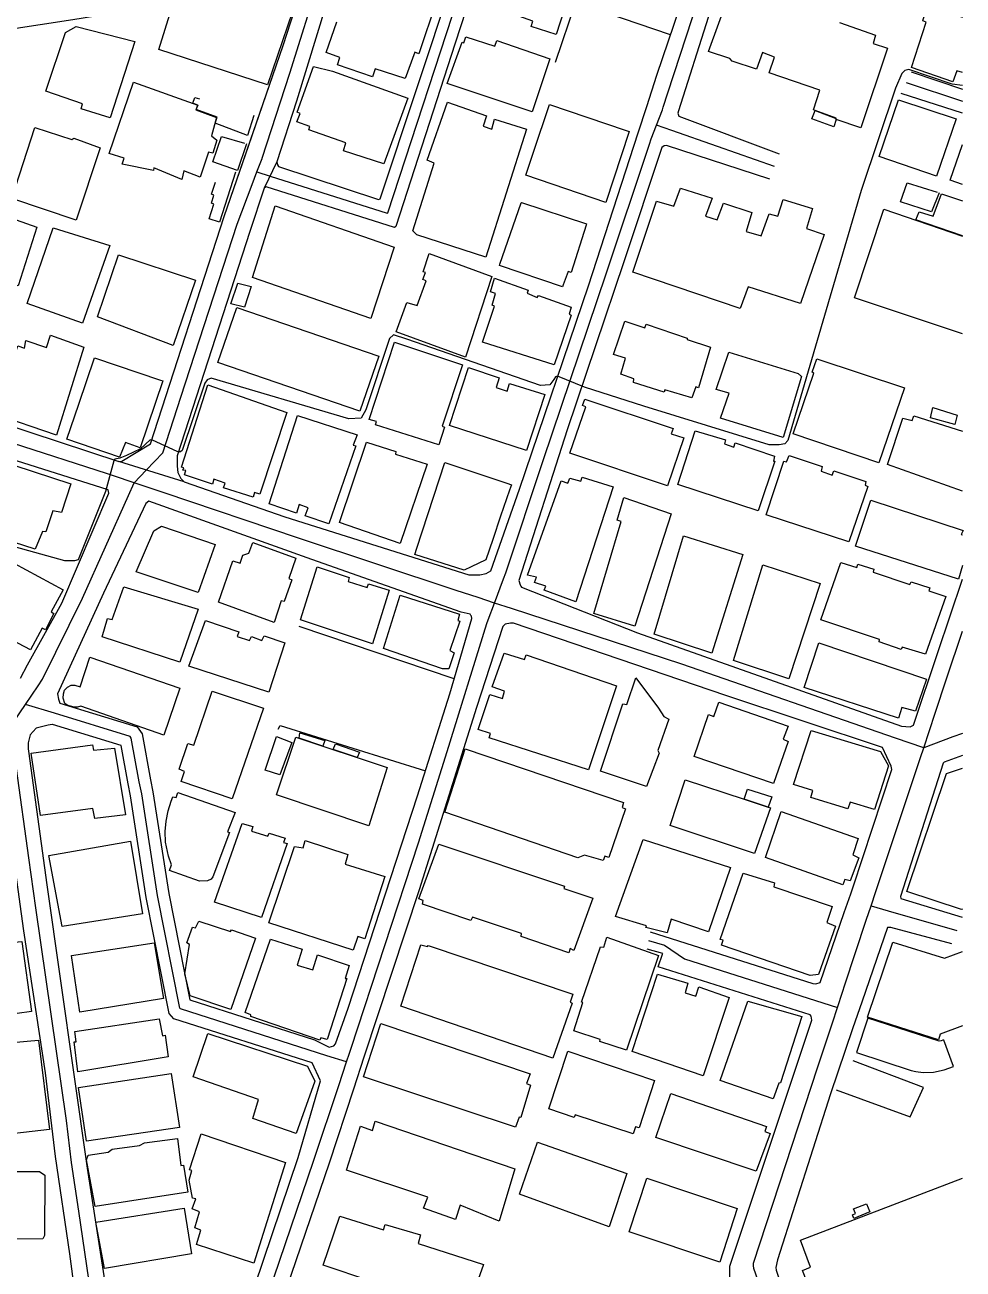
# Model space of a CAD drawing. Header units: millimetres. Extents: x 198785 to 203305, y 542885 to 545889.
# Drawn here: x 203131 to 203295.5, y 543993.4 to 544211.6 of the extents above; entities that cross this region are included whole.
import ezdxf

# ---------------------------------------------------------------- set-up
doc = ezdxf.new("R2010")
doc.units = ezdxf.units.MM
doc.linetypes.add('FENCE_25K', pattern=[54.3, 28.7, -9.2, -16.4])
doc.linetypes.add('HIDDEN_BULD_25K', pattern=[28.8, 18.4, -10.4])
for name, color, linetype in [('A0013117', 253, 'Continuous'), ('A0023217', 253, 'Continuous'), ('A0053326', 253, 'Continuous'), ('B0014111', 253, 'Continuous'), ('B0014112', 253, 'Continuous'), ('B0014113', 253, 'Continuous'), ('B0014115', 253, 'Continuous'), ('B0014116', 253, 'Continuous'), ('B0024120', 253, 'Continuous'), ('C0076117', 253, 'Continuous'), ('F0017111', 253, 'Continuous')]:
    doc.layers.add(name, color=color, linetype=linetype)

msp = doc.modelspace()

# ---------------------------------------------------------------- linework, layer by layer
at = {"layer": 'A0013117'}
for points in [[(203295.37, 544239.07), (203282.46, 544237.28), (203257.91, 544233.5), (203257.32, 544232.9), (203256.94, 544231.77), (203255.96, 544229.35), (203245.61, 544196.56), (203245.49, 544196.15), (203245.67, 544195.62), (203263.23, 544188.98)], [(203212.01, 544225.64), (203206.41, 544208.39), (203196.02, 544176.24), (203195.8, 544176.08), (203173.27, 544183.19), (203172.96, 544182.97), (203170.44, 544175.35), (203157.7, 544136.02), (203157.67, 544134.23), (203157.79, 544133.1), (203158.33, 544132.06), (203158.93, 544131.43), (203176.58, 544125.33), (203208.83, 544115.16), (203210.78, 544115.16), (203211.88, 544115.35), (203212.28, 544115.59), (203212.67, 544115.82), (203217.7, 544130.17), (203229.78, 544165.85), (203238.5, 544192.66), (203240.01, 544197.31), (203241.8, 544202.82), (203249.86, 544226.58)], [(203205.21, 544224.09), (203186.9, 544221.89), (203186.05, 544221.64), (203185.85, 544221.41), (203185.64, 544221.17), (203178.59, 544198.23), (203175.16, 544187.59), (203175.29, 544187.09), (203175.45, 544186.78), (203193, 544180.99), (203193.25, 544181.08), (203206.09, 544219.72), (203206.22, 544220.51), (203206.22, 544221.07), (203205.56, 544223.59), (203205.21, 544224.09)], [(203173.09, 544217.99), (203149.93, 544214.22), (203145.51, 544213.51), (203139.42, 544212.51), (203116.42, 544208.99), (203115.91, 544208.83), (203108.39, 544186.3), (203097.7, 544153.93), (203097.79, 544153.14), (203097.9, 544152.9), (203098.07, 544152.54), (203099.24, 544151.22), (203110.69, 544147.1), (203147.47, 544135.05), (203147.98, 544135.11), (203153.01, 544138.1), (203165.91, 544178), (203168.13, 544184.41), (203169.65, 544188.81), (203176.29, 544208.01), (203178.28, 544214.15), (203175.85, 544217.42), (203174.85, 544217.99), (203173.09, 544217.99)], [(203286.36, 544203.36), (203295.37, 544200.37)], [(203295.37, 544196.13), (203284.63, 544199.61)], [(203261.6, 544184.54), (203243.47, 544190.43), (203243.09, 544190.39), (203242.69, 544190.11), (203235.98, 544170.07), (203226.07, 544140.59), (203217.61, 544114.16), (203217.8, 544113.37), (203217.93, 544113.15), (203218.05, 544112.96), (203238.41, 544104.94), (203284.69, 544088.58), (203286.23, 544088.48), (203286.8, 544088.76), (203291.08, 544101.51), (203295.37, 544114.41)], [(203130.21, 544097.03), (203131.47, 544099.37), (203137.45, 544110.16), (203145.69, 544129.45), (203145.57, 544130.05), (203113.54, 544140.18)], [(203152.71, 544128.07), (203152.17, 544127.66), (203144.75, 544111.92), (203136.73, 544094.27), (203136.88, 544093.33), (203137.14, 544092.65), (203150.69, 544088.49), (203151.53, 544087.26), (203153.01, 544079.21), (203153.44, 544077.05), (203156.22, 544059.25), (203159.9, 544040.58), (203181.76, 544033.59), (203184.33, 544032.26), (203185.15, 544032.51), (203185.46, 544032.85), (203187.64, 544039.15), (203199.84, 544076.37), (203205.48, 544094.24), (203209.35, 544107.49), (203209.28, 544107.9), (203209.19, 544108.02), (203209.03, 544108.24), (203207.49, 544108.62), (203181.31, 544117.81), (203152.71, 544128.07)], [(203240.59, 544052.52), (203269.13, 544043.43), (203269.66, 544043.39), (203270.42, 544043.62), (203274.64, 544055.88), (203275.77, 544059.16), (203276.19, 544060.44), (203282.97, 544081), (203282.88, 544081.56), (203281.37, 544084.83), (203253.9, 544093.99), (203216.68, 544106.64), (203216.11, 544106.64), (203215.17, 544106.51), (203214.79, 544106.07), (203210.16, 544091.88), (203200.13, 544059.88), (203190.44, 544030.51), (203188.6, 544024.92), (203184.33, 544011.96), (203167.66, 543963.13), (203167.53, 543961.49), (203167.62, 543960.67), (203173.19, 543942.24)], [(203135.83, 544088.86), (203135.75, 544088.86), (203135.06, 544088.8), (203132.95, 544088.23), (203131.91, 544087.07), (203131.57, 544085.68), (203131.57, 544084.61), (203131.62, 544084.2), (203134.84, 544060.76), (203141.89, 544011.05), (203146.33, 543982.33)], [(203168.25, 543981.41), (203178.92, 544012.94), (203182.82, 544026.4), (203181.33, 544029.53), (203157.1, 544037.27), (203156.29, 544038.21), (203152.28, 544058.56), (203149.5, 544076.35), (203149.08, 544078.46), (203147.85, 544085.18), (203135.83, 544088.86)], [(203295.37, 544083.43), (203292.19, 544082.26), (203291.99, 544082.08), (203284.51, 544058.7), (203284.59, 544058.35), (203295.29, 544055.07)], [(203140.72, 543981.94), (203138.87, 543996.04), (203136.38, 544013.09), (203134.59, 544027.76), (203130.81, 544052.71), (203128.39, 544070.17), (203127.95, 544072.37), (203126.81, 544074.29), (203125.4, 544075.43), (203123.32, 544075.71)], [(203293.48, 544050.39), (203282.8, 544053.26), (203282.2, 544053.26), (203277.8, 544040.38), (203276.12, 544035.48), (203272.23, 544024.09), (203262.94, 543994.96), (203262.66, 543993.63), (203262.69, 543993.15), (203267.72, 543978.23), (203268.38, 543977.85)], [(203261.33, 543974.58), (203261.29, 543975.08), (203254.59, 543991.98), (203254.56, 543993.02), (203254.56, 543993.87), (203268.97, 544037.01), (203268.85, 544037.7), (203268.66, 544037.98), (203242.04, 544046.38), (203242.79, 544048.59), (203242.82, 544048.74), (203240.09, 544049.5)]]:
    msp.add_lwpolyline(points, dxfattribs=at)
at = {"layer": 'A0023217'}
for points in [[(203241.73, 544194.02), (203242.75, 544196.73), (203242.92, 544197.2), (203243.71, 544199.69), (203252.28, 544226.02), (203253.07, 544231.21), (203253.67, 544235.16)], [(203171.67, 544185.84), (203173.98, 544185.1), (203194.53, 544178.58), (203194.64, 544178.66), (203208.02, 544219.63), (203208.74, 544224.98), (203209.05, 544227.2)], [(203171.67, 544185.84), (203172.56, 544188.17), (203172.58, 544188.23), (203177.44, 544203.12), (203182.74, 544220.17), (203183.76, 544223.46)], [(203285.49, 544201.49), (203295.37, 544198.25)], [(203213.33, 544110.2), (203214.92, 544114.45), (203215.3, 544115.48), (203221.89, 544135.38), (203232.88, 544167.96), (203240.48, 544190.72), (203240.82, 544191.62), (203241.73, 544194.02)], [(203262.41, 544186.76), (203252.44, 544190.26), (203244.41, 544193.08), (203241.73, 544194.02)], [(203150.16, 544131.3), (203152.28, 544133.53), (203155.15, 544136.55), (203158.34, 544146.3), (203168.18, 544176.68), (203170.82, 544183.61), (203171.67, 544185.84)], [(203150.16, 544131.3), (203146.51, 544132.53), (203145.46, 544132.89), (203112.11, 544143.64), (203098.1, 544148.02), (203096.03, 544148.81), (203092.97, 544149.99)], [(203131.11, 544092.4), (203133.34, 544095.7), (203134.1, 544096.82), (203141.1, 544111.04), (203149.16, 544129.05), (203150.16, 544131.3)], [(203213.33, 544110.2), (203210.47, 544111.14), (203206.59, 544112.41), (203178.94, 544121.57), (203155.41, 544129.53), (203150.16, 544131.3)], [(203187.4, 544029.69), (203187.92, 544031.23), (203188.2, 544032.09), (203199.99, 544068.13), (203205, 544084.13), (203212, 544106.62), (203212.23, 544107.25), (203213.33, 544110.2)], [(203288.57, 544084.79), (203283.65, 544086.49), (203246.15, 544099.46), (203216.3, 544109.23), (203213.33, 544110.2)], [(203288.57, 544084.79), (203290.58, 544090.86), (203292.58, 544096.88), (203295.37, 544105.25)], [(203128.46, 544088.49), (203130.1, 544090.91), (203131.11, 544092.4)], [(203187.4, 544029.69), (203183.95, 544030.79), (203158.25, 544039.01), (203158.15, 544039.12), (203154.25, 544058.91), (203151.47, 544076.7), (203151.04, 544078.84), (203149.64, 544086.49), (203149.44, 544086.78), (203136.16, 544090.85), (203131.11, 544092.4)], [(203128.46, 544088.49), (203128.89, 544085.35), (203129.47, 544081.16), (203131.61, 544065.47), (203132.82, 544056.74), (203138.24, 544019.4), (203139.13, 544012.07), (203140.38, 544003.54), (203143.56, 543981.96), (203144.17, 543977.84)], [(203295.37, 544087.33), (203293.7, 544086.71), (203288.57, 544084.79)], [(203279.35, 544057.05), (203280.2, 544059.6), (203287.09, 544080.32), (203288.01, 544083.11), (203288.57, 544084.79)], [(203273.45, 544039.26), (203274.32, 544041.91), (203274.76, 544043.24), (203278.51, 544054.54), (203279.35, 544057.05)], [(203279.35, 544057.05), (203283.33, 544055.91), (203286.46, 544055.01), (203294.38, 544052.73)], [(203240.34, 544051.01), (203243.14, 544050.18), (203246.66, 544047.76), (203269.59, 544040.48), (203273.45, 544039.26)], [(203295.37, 543937.62), (203274.82, 543959.09), (203273.9, 543960.04), (203272.47, 543961.75), (203269.46, 543967.55), (203267.34, 543971.7), (203264.99, 543976.28), (203264.38, 543977.47), (203258.77, 543993.47), (203258.75, 543993.99), (203258.75, 543994.42), (203270.04, 544028.84), (203272.57, 544036.56), (203273.45, 544039.26)], [(203164.09, 543960.82), (203165.34, 543964.5), (203167.6, 543971.17), (203181.63, 544012.45), (203186.02, 544025.58), (203187.4, 544029.69)]]:
    msp.add_lwpolyline(points, dxfattribs=at)
at = {"layer": 'A0053326'}
msp.add_lwpolyline([(203185.64, 544221.17), (203178.59, 544198.23), (203175.16, 544187.59), (203172.96, 544182.97), (203170.44, 544175.35), (203157.7, 544136.02), (203157.67, 544134.23), (203157.79, 544133.1), (203158.33, 544132.06), (203158.93, 544131.43), (203147.47, 544135.05), (203147.98, 544135.11), (203153.01, 544138.1), (203165.91, 544178), (203176.29, 544208.01), (203178.28, 544214.15)], dxfattribs=at)
at = {"layer": 'B0014111'}
for points in [[(203164.65, 544191.42), (203163.92, 544189.09), (203163.2, 544189.29), (203161.73, 544184.91), (203158.85, 544185.99), (203158.52, 544184.47), (203153.62, 544186.57), (203153.51, 544186.05), (203148.02, 544187.19), (203148.37, 544188.26), (203145.79, 544189.08), (203150.03, 544201.56), (203161.29, 544197.55), (203160.97, 544196.73), (203164.59, 544195.36), (203163.71, 544192.17), (203164.65, 544191.42)], [(203229.41, 544176.48), (203226.78, 544168.18), (203226.25, 544168.34), (203225.39, 544166.02), (203225.25, 544165.65), (203214.21, 544169.43), (203214.28, 544169.63), (203218.01, 544180.38), (203218.05, 544180.47), (203229.48, 544176.72), (203229.41, 544176.48)], [(203236.18, 544159.62), (203239.69, 544158.47), (203239.9, 544159.13), (203247.1, 544156.68), (203247.13, 544156.42), (203251.18, 544155.07), (203249.07, 544147.92), (203248.61, 544148.13), (203247.91, 544146.2), (203243.16, 544147.6), (203243.05, 544147.16), (203237.67, 544148.9), (203237.78, 544149.53), (203235.48, 544150.36), (203236.32, 544153.13), (203234.21, 544153.81), (203236.18, 544159.62)], [(203265, 544136.05), (203270.78, 544134.13), (203270.62, 544133.31), (203272.53, 544132.65), (203272.82, 544133.39), (203278.44, 544131.5), (203278.29, 544130.85), (203278.79, 544130.63), (203275.42, 544120.92), (203260.94, 544125.65), (203264.06, 544135.1), (203264.5, 544134.99), (203265, 544136.05)], [(203295.37, 544116.8), (203294.65, 544114.4), (203276.64, 544120.19), (203279.28, 544128.23), (203295.48, 544122.95), (203295.15, 544122.24), (203295.37, 544122.16)], [(203206.27, 544101.46), (203205.3, 544098.64), (203204.22, 544098.66), (203193.88, 544102.23), (203196.81, 544111.59), (203207.17, 544108.23), (203206.89, 544107.13), (203207.26, 544106.99), (203205.48, 544101.88), (203206.27, 544101.46)], [(203238.13, 544097.1), (203242.07, 544091.75), (203243, 544090.3), (203243.89, 544089.85), (203241.96, 544084.32), (203242.18, 544083.87), (203239.96, 544078.04), (203231.92, 544080.7), (203235.81, 544092.54), (203236.55, 544092.38), (203238.13, 544097.1)], [(203282.38, 544081.64), (203279.96, 544073.97), (203275.7, 544075.27), (203275.27, 544074.09), (203268.81, 544076.1), (203269.12, 544077.32), (203265.77, 544078.36), (203268.82, 544087.83), (203280.99, 544084.15), (203282.38, 544081.64)], [(203142.83, 544085.33), (203143.03, 544084.4), (203146.72, 544084.74), (203148.62, 544073.06), (203143.25, 544072.39), (203142.9, 544074.15), (203133.72, 544072.94), (203132.09, 544083.86), (203142.83, 544085.33)], [(203194.48, 544081.35), (203191.3, 544071.13), (203175.09, 544076.53), (203178.48, 544086.66), (203194.48, 544081.35)], [(203270.14, 544045.05), (203268.68, 544044.88), (203253.11, 544050.19), (203253.43, 544051.06), (203252.91, 544051.18), (203256.92, 544062.79), (203262.44, 544061.09), (203262.29, 544060.41), (203272.51, 544056.99), (203271.57, 544054.17), (203273.12, 544053.5), (203270.14, 544045.05)], [(203200.42, 544050.24), (203201.58, 544049.92), (203201.68, 544050.12), (203227.04, 544041.61), (203226.58, 544040.16), (203226.97, 544040.02), (203223.55, 544030.35), (203196.88, 544039.47), (203200.42, 544050.24)], [(203263.16, 544025.99), (203262.19, 544023.23), (203252.91, 544026.41), (203257.72, 544040.38), (203267.22, 544037.67), (203263.47, 544026), (203263.16, 544025.99)], [(203181.82, 544026.3), (203178.54, 544017.14), (203170.97, 544019.78), (203171.96, 544023.1), (203160.52, 544027.09), (203163.07, 544034.66), (203180.52, 544028.96), (203181.82, 544026.3)], [(203261.65, 544017.14), (203259.2, 544010.55), (203241.6, 544016.41), (203244.25, 544024.15), (203261.03, 544018.35), (203260.73, 544017.47), (203261.65, 544017.14)], [(203192.42, 544019.33), (203216.9, 544010.97), (203214.13, 544001.78), (203207.29, 544004.57), (203206.47, 544002.05), (203200.86, 544004.04), (203201.61, 544005.98), (203187.38, 544010.71), (203189.81, 544018.41), (203191.93, 544017.67), (203192.42, 544019.33)], [(203134.49, 544009.84), (203134.43, 543999.23), (203134.14, 543998.64), (203124.5, 543998.58), (203124.36, 544001.66), (203122.31, 544001.63), (203122.31, 544005.44), (203120.47, 544005.44), (203120.51, 544008.54), (203124.22, 544008.58), (203124.35, 544010.49), (203133.55, 544010.46), (203134.49, 544009.84)], [(203255.88, 544004.01), (203252.84, 543994.55), (203236.96, 543999.88), (203240.03, 544009.29), (203255.88, 544004.01)], [(203295.37, 543988.89), (203274.58, 543980.94), (203274.16, 543980.96), (203273.83, 543981.08), (203273.56, 543981.43), (203272.3, 543984.53), (203270.91, 543984.02), (203267.31, 543993.08), (203268.73, 543993.67), (203266.98, 543998.43), (203295.37, 544009.31)], [(203186.18, 544002.65), (203193.84, 544000.27), (203194.15, 544001.18), (203200.35, 543999.36), (203199.92, 543997.84), (203211.37, 543994.14), (203208.37, 543985.65), (203183.31, 543994.02), (203186.18, 544002.65)]]:
    msp.add_lwpolyline(points, dxfattribs=at)
at = {"layer": 'B0014112'}
for points in [[(203198.12, 544198.74), (203193.93, 544187.25), (203186.83, 544189.53), (203187.28, 544190.91), (203180.78, 544193.2), (203180.95, 544193.77), (203178.66, 544194.59), (203179.23, 544196.08), (203178.75, 544196.29), (203181.61, 544204.31), (203184.93, 544203.48), (203198.12, 544198.74)], [(203132.74, 544193.62), (203139.23, 544191.5), (203139.54, 544191.73), (203144.18, 544190.03), (203139.99, 544177.37), (203128.68, 544181.14), (203132.74, 544193.62)], [(203295.37, 544183.59), (203293.23, 544184.36), (203295.37, 544190.62)], [(203145.88, 544172.9), (203141.08, 544159.28), (203131.36, 544162.76), (203135.92, 544176.04), (203145.88, 544172.9)], [(203267.14, 544149.93), (203263.93, 544139.22), (203252.97, 544142.64), (203254.44, 544147.03), (203252.2, 544147.65), (203254.38, 544154.21), (203266.55, 544150.49), (203267.14, 544149.93)], [(203253.65, 544138.1), (203255.28, 544137.56), (203255.53, 544138.29), (203262.44, 544135.94), (203262.22, 544135.11), (203262.46, 544135.06), (203259.56, 544126.36), (203245.45, 544131), (203248.49, 544140.42), (203253.8, 544138.81), (203253.65, 544138.1)], [(203201.52, 544134.58), (203196.81, 544120.65), (203186.16, 544124.3), (203190.89, 544138.42), (203196.05, 544136.79), (203195.98, 544136.33), (203201.52, 544134.58)], [(203139.02, 544131.1), (203137.41, 544126.05), (203135.89, 544126.4), (203134.68, 544122.68), (203134.1, 544122.73), (203132.81, 544119.66), (203121.31, 544123.31), (203123.69, 544130.55), (203124, 544130.43), (203125.77, 544135.43), (203139.02, 544131.1)], [(203178.49, 544118.08), (203177.29, 544114.52), (203177.79, 544114.27), (203176.43, 544110.46), (203175.93, 544110.61), (203174.72, 544106.76), (203164.96, 544110.33), (203167.47, 544117.62), (203168.74, 544117.17), (203169.2, 544118.6), (203170.27, 544118.94), (203170.95, 544120.84), (203178.49, 544118.08)], [(203187.68, 544113.95), (203190.99, 544112.92), (203191.23, 544113.59), (203194.88, 544112.43), (203191.92, 544103.05), (203179.29, 544107.25), (203182.22, 544116.54), (203187.83, 544114.66), (203187.68, 544113.95)], [(203168.23, 544104.3), (203170.35, 544103.6), (203170.69, 544104.32), (203172.55, 544103.65), (203172.93, 544104.45), (203176.57, 544103.23), (203173.78, 544094.54), (203159.72, 544099.15), (203162.67, 544107.16), (203168.49, 544105.13), (203168.23, 544104.3)], [(203289.04, 544096.85), (203287.13, 544091.2), (203284.77, 544091.87), (203284.15, 544090), (203267.62, 544095.39), (203270.18, 544103.22), (203289.04, 544096.85)], [(203252.63, 544092.83), (203264.8, 544088.61), (203263.96, 544086.31), (203264.79, 544085.9), (203262.24, 544078.54), (203248.33, 544083.25), (203250.86, 544090.62), (203251.78, 544090.3), (203252.63, 544092.83)], [(203257.08, 544075.78), (203261.31, 544074.39), (203261.73, 544074.25), (203258.9, 544066.23), (203244.15, 544071.2), (203246.76, 544079.17), (203257.08, 544075.78)], [(203277.23, 544065.49), (203275.68, 544061.45), (203274.75, 544061.71), (203274.39, 544060.74), (203260.86, 544065.58), (203263.56, 544073.65), (203277.11, 544068.88), (203276.16, 544066.01), (203277.23, 544065.49)], [(203161.48, 544054.41), (203167.05, 544052.59), (203167.19, 544052.87), (203171.41, 544051.43), (203167.12, 544038.92), (203159.97, 544041.31), (203159.04, 544045.14), (203159.87, 544050.27), (203159.4, 544050.56), (203160.4, 544053.33), (203160.91, 544053.23), (203161.48, 544054.41)], [(203125.28, 544051.12), (203125.44, 544050.35), (203130.45, 544050.85), (203132.15, 544038.54), (203127.1, 544037.84), (203121.56, 544038.35), (203120.22, 544050.55), (203125.28, 544051.12)], [(203155.3, 544040.8), (203140.62, 544038.44), (203139.15, 544048.36), (203153.65, 544050.6), (203155.3, 544040.8)], [(203233.02, 544051.56), (203242.1, 544048.35), (203236.45, 544031.75), (203231.81, 544033.3), (203231.86, 544033.63), (203227.23, 544035.15), (203228.79, 544040.1), (203228.6, 544040.16), (203231.89, 544049.9), (203232.47, 544049.8), (203233.02, 544051.56)], [(203154.54, 544037.23), (203155.1, 544034.29), (203155.57, 544034.39), (203156.08, 544030.59), (203140.26, 544027.95), (203139.63, 544033.24), (203139.98, 544033.25), (203139.73, 544035.05), (203154.54, 544037.23)], [(203135.28, 544017.87), (203124.07, 544016.54), (203123.09, 544021.92), (203123.62, 544028.54), (203124.1, 544032.67), (203133.38, 544033.49), (203135.28, 544017.87)], [(203160.19, 543996.05), (203144.95, 543993.48), (203143.45, 544001.59), (203158.89, 544004.07), (203160.19, 543996.05)]]:
    msp.add_lwpolyline(points, dxfattribs=at)
at = {"layer": 'B0014113'}
for points in [[(203228.41, 544223.16), (203224.13, 544209.91), (203219.74, 544211.33), (203220.03, 544212.27), (203210.87, 544215.52), (203214.06, 544224.78), (203220.32, 544225.68), (203228.41, 544223.16)], [(203273.23, 544195.02), (203273.2, 544195.28), (203269.55, 544196.61), (203269.23, 544196.73), (203270.36, 544200.18), (203261.46, 544203.23), (203262.44, 544205.98), (203260.32, 544206.77), (203259.24, 544203.84), (203254.98, 544205.27), (203254.56, 544205.74), (203250.85, 544206.96), (203256.04, 544221.3)], [(203175.84, 544216.55), (203177.91, 544213.98), (203173.5, 544201.11), (203154.45, 544207.3), (203156.69, 544214.44), (203157.7, 544214.76), (203162.86, 544215.47), (203163, 544214.87), (203169.26, 544215.83), (203169.46, 544216.52), (203170.79, 544216.87), (203173.48, 544217.31), (203174.01, 544217.23), (203175.84, 544216.55)], [(203203.16, 544215.79), (203200.06, 544206.53), (203199.38, 544206.82), (203197.64, 544202.24), (203192.42, 544203.89), (203191.93, 544202.51), (203185.78, 544204.62), (203186.22, 544205.9), (203183.81, 544206.77), (203185.68, 544212.13)], [(203295.37, 544203.25), (203294.37, 544203.54), (203293.67, 544201.63), (203286.46, 544204.12), (203288.99, 544212.08), (203288.43, 544212.31), (203289.18, 544214.89), (203295.37, 544213)], [(203273.79, 544212.04), (203280.15, 544209.8), (203279.7, 544208.37), (203282.25, 544207.56), (203277.54, 544193.57), (203273.23, 544195.02)], [(203150.28, 544208.73), (203145.95, 544195.32), (203140.85, 544196.89), (203141.07, 544197.76), (203134.64, 544199.97), (203138.09, 544210.3), (203140, 544211.33), (203150.28, 544208.73)], [(203208.3, 544209.54), (203213.4, 544207.91), (203213.72, 544208.89), (203223.01, 544205.64), (203219.93, 544196.37), (203205.04, 544201.36), (203207.64, 544208.61), (203207.95, 544208.45), (203208.3, 544209.54)], [(203211.31, 544193.85), (203212.85, 544193.35), (203213.35, 544195.05), (203218.92, 544193.34), (203211.83, 544170.85), (203199.73, 544174.78), (203199, 544175.48), (203202.76, 544187.35), (203201.51, 544187.86), (203205.07, 544198.06), (203211.95, 544195.69), (203211.31, 544193.85)], [(203236.91, 544192.92), (203232.85, 544180.46), (203218.81, 544185.27), (203220.16, 544189.29), (203222.98, 544197.67), (203236.23, 544193.15), (203236.91, 544192.92)], [(203294.27, 544195.15), (203290.81, 544185.06), (203280.76, 544188.5), (203284.17, 544198.49), (203294.27, 544195.15)], [(203109.97, 544185.85), (203125.41, 544180.6), (203124.94, 544179), (203133.07, 544176.16), (203129.81, 544165.86), (203119.88, 544169.09), (203119.66, 544168.31), (203116.37, 544169.37), (203114.18, 544169.6), (203108.91, 544171.46), (203109.21, 544172.52), (203105.07, 544173.98), (203108.7, 544184.85), (203109.64, 544184.63), (203109.97, 544185.85)], [(203251.46, 544181.22), (203250.29, 544178.04), (203252.36, 544177.43), (203253.48, 544180.37), (203258.44, 544178.71), (203257.45, 544175.4), (203260.07, 544174.59), (203261.47, 544178.48), (203262.99, 544178.04), (203263.94, 544181), (203269.05, 544179.41), (203268.04, 544175.89), (203271.14, 544174.86), (203267, 544162.72), (203257.82, 544165.68), (203256.4, 544161.86), (203237.58, 544168.21), (203241.75, 544180.71), (203244.79, 544179.79), (203245.95, 544182.95), (203251.46, 544181.22)], [(203195.73, 544172.62), (203191.67, 544160.12), (203170.92, 544167.3), (203174.86, 544179.88), (203195.73, 544172.62)], [(203295.37, 544157.43), (203276.46, 544163.76), (203281.59, 544179.3), (203295.37, 544174.56)], [(203160.92, 544166.81), (203157, 544155.38), (203143.74, 544160.43), (203147.39, 544171.25), (203160.92, 544166.81)], [(203212.88, 544167.49), (203208.25, 544153.3), (203196.07, 544157.77), (203197.96, 544162.92), (203199.75, 544162.37), (203201.32, 544166.71), (203200.78, 544166.94), (203201.21, 544168.17), (203200.84, 544168.31), (203201.88, 544171.52), (203212.88, 544167.49)], [(203219.06, 544164.56), (203220.83, 544163.81), (203221.01, 544164.13), (203226.78, 544162.11), (203226.42, 544160.88), (203226.78, 544160.72), (203223.79, 544152), (203211.22, 544155.98), (203213.32, 544162.26), (203212.89, 544162.47), (203213.51, 544164.47), (203212.65, 544164.77), (203213.33, 544167.18), (203219.2, 544165.1), (203219.06, 544164.56)], [(203193.03, 544153.52), (203189.71, 544143.84), (203164.81, 544152.42), (203168.16, 544162.02), (203193.03, 544153.52)], [(203141.32, 544155.11), (203136.52, 544139.62), (203125.57, 544143.39), (203129.77, 544155.33), (203130.94, 544154.88), (203131.17, 544156.23), (203134.78, 544155.01), (203135.45, 544157.18), (203141.32, 544155.11)], [(203204.55, 544141.06), (203203.59, 544137.92), (203192.46, 544141.47), (203192.62, 544142.02), (203191.33, 544142.37), (203195.81, 544155.95), (203207.72, 544151.97), (203204.17, 544141.24), (203204.55, 544141.06)], [(203155.2, 544149.17), (203151.2, 544137.44), (203148.6, 544138.37), (203147.59, 544135.78), (203138.33, 544138.92), (203140.44, 544145.08), (203143.21, 544153.21), (203154.78, 544149.31), (203155.2, 544149.17)], [(203285.21, 544147.94), (203280.69, 544134.82), (203265.67, 544139.85), (203269.33, 544150.53), (203269.02, 544150.67), (203269.86, 544153.05), (203285.21, 544147.94)], [(203213.62, 544148.03), (203215.57, 544147.36), (203215.98, 544148.72), (203222.13, 544146.79), (203218.91, 544136.96), (203205.41, 544141.34), (203208.78, 544151.51), (203214.14, 544149.72), (203213.62, 544148.03)], [(203176.93, 544143.61), (203172.2, 544129.29), (203171.25, 544129.61), (203170.99, 544128.78), (203165.83, 544130.41), (203166.1, 544131.23), (203164.14, 544131.9), (203163.89, 544131.05), (203158.97, 544132.66), (203159.19, 544133.43), (203158.7, 544133.5), (203158.86, 544133.92), (203158.44, 544134.04), (203163.04, 544148.46), (203176.93, 544143.61)], [(203246.53, 544139.15), (203243.68, 544130.75), (203226.55, 544136.47), (203229.35, 544144.63), (203228.74, 544144.86), (203229.18, 544145.94), (203244.62, 544140.83), (203244.32, 544139.88), (203246.53, 544139.15)], [(203189.03, 544137.76), (203184.28, 544124.07), (203180.15, 544125.47), (203180.63, 544126.87), (203179.08, 544127.48), (203178.61, 544125.95), (203173.79, 544127.6), (203178.78, 544143.12), (203189.24, 544139.69), (203188.57, 544137.89), (203189.03, 544137.76)], [(203295.37, 544129.84), (203282.24, 544134.5), (203284.94, 544142.61), (203286.57, 544142.19), (203286.87, 544143.01)], [(203286.87, 544143.01), (203295.37, 544140.35)], [(203209.21, 544116.54), (203208.02, 544115.96), (203199.34, 544118.72), (203199.7, 544119.82), (203204.64, 544134.86), (203215.46, 544131.23), (203216.3, 544130.95), (203215.96, 544129.97), (203214.4, 544125.41), (203213.02, 544121.37), (203211.79, 544117.78), (203209.21, 544116.54)], [(203228.7, 544132.29), (203234.13, 544130.61), (203227.57, 544110.42), (203222.02, 544112.44), (203222.33, 544113.16), (203220.36, 544113.78), (203220.68, 544114.74), (203219.11, 544115.1), (203225.01, 544131.61), (203226.17, 544131.23), (203226.51, 544132.11), (203228.44, 544131.55), (203228.7, 544132.29)], [(203244.27, 544125.86), (203237.9, 544106.16), (203230.73, 544108.34), (203235.55, 544124.48), (203234.81, 544124.76), (203236.02, 544128.73), (203244.27, 544125.86)], [(203164.33, 544120.44), (203161.38, 544112.07), (203150.52, 544115.65), (203153.6, 544122.87), (203154.96, 544123.66), (203164.33, 544120.44)], [(203127.74, 544117.28), (203128.85, 544116.79), (203129.06, 544117.17), (203137.69, 544112.52), (203135.61, 544108.67), (203136.04, 544108.34), (203134.6, 544105.51), (203134.01, 544105.81), (203131.96, 544101.99), (203117.3, 544109.72), (203122.98, 544120.31), (203128.01, 544117.9), (203127.74, 544117.28)], [(203256.85, 544118.7), (203251.4, 544101.38), (203241.31, 544104.74), (203246.49, 544121.97), (203256.85, 544118.7)], [(203270.44, 544113.61), (203264.95, 544096.9), (203255.23, 544100.13), (203260.35, 544116.87), (203270.44, 544113.61)], [(203274.02, 544117.29), (203276.84, 544116.43), (203277.04, 544116.99), (203279.81, 544116.16), (203279.71, 544115.6), (203286.16, 544113.47), (203286.4, 544113.94), (203289.65, 544112.88), (203289.45, 544112.33), (203292.48, 544111.36), (203288.91, 544101.23), (203284.81, 544102.45), (203284.63, 544102.04), (203280.75, 544103.38), (203280.84, 544103.81), (203270.56, 544107.23), (203274.02, 544117.29)], [(203161.35, 544109.13), (203158.15, 544099.81), (203144.52, 544104.27), (203145.48, 544107.46), (203146.3, 544107.3), (203148.32, 544113.06), (203161.35, 544109.13)], [(203142.35, 544100.71), (203158.13, 544095.28), (203155.33, 544087.02), (203140.77, 544092.12), (203140.24, 544091.92), (203139.64, 544091.91), (203138.99, 544092.12), (203138.52, 544092.25), (203137.97, 544092.57), (203137.69, 544093.49), (203137.73, 544094.26), (203137.95, 544094.89), (203138.44, 544095.45), (203139.08, 544095.76), (203139.74, 544095.77), (203140.65, 544095.51), (203142.35, 544100.71)], [(203215.04, 544101.42), (203218.6, 544100.28), (203218.85, 544101.13), (203234.71, 544095.69), (203229.81, 544080.93), (203212.39, 544086.56), (203212.63, 544087.3), (203210.47, 544088.01), (203212.48, 544094.13), (203214.75, 544093.43), (203215.1, 544094.71), (203212.93, 544095.47), (203215.04, 544101.42)], [(203172.81, 544091.76), (203167.33, 544075.86), (203158.38, 544078.88), (203159, 544080.67), (203158.05, 544081.03), (203159.53, 544085.56), (203160.58, 544085.24), (203163.8, 544094.73), (203172.81, 544091.76)], [(203236.28, 544074.08), (203233.36, 544065.57), (203232.67, 544065.81), (203232.35, 544065.04), (203229.09, 544065.94), (203227.96, 544065.51), (203204.61, 544073.51), (203208.17, 544084.63), (203235.95, 544075.23), (203235.71, 544074.33), (203236.28, 544074.08)], [(203157.83, 544076.94), (203167.84, 544073.45), (203166.53, 544070.05), (203166.86, 544069.95), (203163.95, 544062.19), (203163.63, 544061.77), (203162.99, 544061.45), (203161.62, 544061.42), (203156.35, 544063.3), (203156.68, 544064.26), (203156.15, 544065.8), (203155.64, 544068.27), (203155.56, 544070.13), (203155.74, 544071.92), (203156.1, 544073.75), (203156.64, 544075.43), (203156.95, 544076.22), (203157.51, 544076.07), (203157.83, 544076.94)], [(203170.7, 544070.18), (203173.6, 544069.28), (203173.8, 544069.82), (203176.61, 544068.92), (203176.32, 544068.21), (203176.96, 544068), (203172.5, 544055.01), (203164.24, 544057.73), (203169.06, 544071.54), (203170.97, 544071.01), (203170.7, 544070.18)], [(203151.6, 544055.7), (203137.52, 544053.43), (203135.2, 544065.88), (203149.49, 544068.4), (203151.6, 544055.7)], [(203180.13, 544068.52), (203187.61, 544066.11), (203187.12, 544064.41), (203194.07, 544062.24), (203190.57, 544051.29), (203189.34, 544051.68), (203188.53, 544049.32), (203173.76, 544054.09), (203178.23, 544067.5), (203179.76, 544067.24), (203180.13, 544068.52)], [(203230.57, 544058.45), (203227.22, 544049.26), (203226.6, 544049.57), (203226.36, 544048.86), (203218.01, 544051.69), (203218.05, 544052.25), (203209.45, 544055.1), (203209.2, 544054.51), (203200.71, 544057.4), (203200.82, 544058), (203200.06, 544058.31), (203203.55, 544067.89), (203225.59, 544060.53), (203225.5, 544060.13), (203230.57, 544058.45)], [(203254.71, 544063.78), (203250.85, 544052.49), (203244.32, 544054.75), (203243.6, 544052.34), (203239.84, 544053.29), (203239.98, 544053.57), (203234.55, 544055.21), (203239.41, 544068.69), (203254.71, 544063.78)], [(203178.74, 544046.65), (203181.45, 544045.85), (203182.29, 544048.51), (203187.86, 544046.64), (203187.14, 544044.36), (203187.42, 544044.33), (203183.97, 544033.61), (203182.88, 544033.92), (203182.71, 544033.53), (203170.58, 544037.66), (203170.61, 544037.93), (203169.62, 544038.37), (203174.04, 544051.24), (203179.59, 544049.45), (203178.74, 544046.65)], [(203246.74, 544041.82), (203248.64, 544041.26), (203249.17, 544042.85), (203254.48, 544040.99), (203249.9, 544027.23), (203237.44, 544031.5), (203241.93, 544045.1), (203247.24, 544043.49), (203246.74, 544041.82)], [(203219.61, 544025.63), (203217.95, 544019.93), (203217.66, 544020.03), (203216.99, 544018.23), (203190.35, 544027.07), (203193.39, 544036.42), (203219.57, 544027.59), (203218.93, 544025.89), (203219.61, 544025.63)], [(203241.38, 544026.46), (203238.66, 544018.11), (203238.03, 544018.3), (203237.66, 544017.1), (203227.46, 544020.39), (203227.32, 544019.95), (203222.87, 544021.46), (203226.18, 544031.58), (203241.38, 544026.46)], [(203158.07, 544018.21), (203141.78, 544015.8), (203140.36, 544025.21), (203156.61, 544027.68), (203158.07, 544018.21)], [(203157.73, 544016.28), (203158.32, 544011.53), (203158.8, 544011.57), (203159.57, 544006.84), (203143.31, 544004.33), (203141.79, 544012.54), (203142.07, 544013.34), (203145.6, 544013.87), (203146.29, 544014.37), (203151.11, 544015.04), (203151.96, 544015.48), (203157.73, 544016.28)], [(203176.68, 544012.06), (203171.15, 543994.42), (203161.06, 543997.66), (203161.81, 544000.21), (203160.77, 544000.57), (203161.59, 544003.42), (203160.34, 544003.9), (203160.97, 544005.67), (203160.4, 544005.79), (203159.78, 544008.98), (203160.23, 544010.65), (203159.85, 544010.75), (203161.9, 544017.06), (203176.68, 544012.06)], [(203236.52, 544010.14), (203233.44, 544000.79), (203217.72, 544006.49), (203220.88, 544015.61), (203236.52, 544010.14)]]:
    msp.add_lwpolyline(points, dxfattribs=at)
at = {"layer": 'B0014115'}
for points in [[(203295.37, 544056.49), (203295.18, 544056.42), (203285.61, 544059.59), (203292.6, 544080.27), (203295.37, 544081.21)], [(203295.37, 544036.01), (203291.49, 544034.57), (203291.17, 544033.55), (203278.74, 544037.56), (203283.15, 544050.7), (203292.24, 544047.9), (203295.37, 544049.07)]]:
    msp.add_lwpolyline(points, dxfattribs=at)
at = {"layer": 'B0014116', "linetype": 'HIDDEN_BULD_25K', "flags": 128}
for points in [[(203171.1, 544195.74), (203170.03, 544192.22), (203164.36, 544194.35), (203164.68, 544195.42), (203161.04, 544196.77), (203161.33, 544197.56), (203160.44, 544197.87), (203160.81, 544198.88), (203171.1, 544195.74)], [(203273.23, 544195.02), (203272.84, 544193.76), (203268.95, 544195.12), (203269.55, 544196.61), (203273.08, 544195.23), (203273.23, 544195.02)], [(203169.86, 544190.76), (203168.27, 544186.1), (203163.94, 544187.57), (203165.45, 544192.01), (203169.86, 544190.76)], [(203167.93, 544185.79), (203165.11, 544177), (203163.31, 544177.61), (203164.14, 544180.15), (203163.71, 544180.36), (203164.11, 544181.73), (203163.69, 544181.95), (203165.31, 544186.72), (203167.93, 544185.79)], [(203291.31, 544182.14), (203289.97, 544178.82), (203284.51, 544180.55), (203285.67, 544183.93), (203291.31, 544182.14)], [(203295.37, 544174.6), (203287.22, 544177.42), (203287.79, 544178.82), (203290.26, 544178.04), (203291.71, 544182)], [(203291.71, 544182), (203295.37, 544180.77)], [(203170.66, 544165.74), (203169.52, 544162.12), (203167.09, 544162.71), (203168.35, 544166.32), (203170.66, 544165.74)], [(203294.45, 544143.15), (203294.05, 544141.53), (203289.76, 544142.7), (203290.2, 544144.47), (203294.45, 544143.15)], [(203183.57, 544086.08), (203183.25, 544085.08), (203179.06, 544086.49), (203179.22, 544087.41), (203183.57, 544086.08)], [(203177.81, 544085.71), (203175.69, 544080.07), (203173.12, 544080.86), (203175.08, 544086.78), (203177.81, 544085.71)], [(203189.66, 544084.03), (203189.25, 544083.12), (203185.06, 544084.51), (203185.42, 544085.49), (203189.66, 544084.03)], [(203261.31, 544074.39), (203257.08, 544075.78), (203257.71, 544077.53), (203261.92, 544076.2), (203261.31, 544074.39)], [(203279.14, 544003.41), (203276.34, 544002.22), (203276.09, 544002.89), (203276.62, 544003.12), (203276.28, 544003.9), (203278.54, 544004.79), (203279.14, 544003.41)]]:
    msp.add_lwpolyline(points, dxfattribs=at)
at = {"layer": 'B0024120', "linetype": 'FENCE_25K', "flags": 128}
for points in [[(203244.2, 544209.88), (203227.55, 544215.53), (203222.18, 544199.9), (203239.06, 544194.38)], [(203206.25, 544096.9), (203178.26, 544106.32), (203171.74, 544087.43), (203174.58, 544086.49), (203175.75, 544088.74), (203201.22, 544080.74)]]:
    msp.add_lwpolyline(points, dxfattribs=at)
at = {"layer": 'C0076117'}
for points in [[(203278.8, 544037.36), (203276.8, 544031.37), (203286.35, 544028.19), (203287.19, 544028), (203288.5, 544027.84), (203290.29, 544027.88), (203292.18, 544028.32), (203293.8, 544028.9), (203292.11, 544033.53), (203291.95, 544033.51), (203291.61, 544033.41), (203291.28, 544033.36), (203278.8, 544037.36)], [(203273.25, 544024.82), (203286.19, 544020.04), (203288.53, 544025.23), (203276.22, 544029.86)]]:
    msp.add_lwpolyline(points, dxfattribs=at)
at = {"layer": 'F0017111', "elevation": 30}
msp.add_lwpolyline([(203295.37, 544201.01), (203293.55, 544201.19), (203285.95, 544203.81), (203285.25, 544203.61), (203284.72, 544203.09), (203283.64, 544200.51), (203277.62, 544182.57), (203264.73, 544138.69), (203264.23, 544138.15), (203263.24, 544137.97), (203261.49, 544137.97), (203239.48, 544144.72), (203229.09, 544148.09), (203224.35, 544149.97), (203224.03, 544149.85), (203223.75, 544149.43), (203223.01, 544148.47), (203221.38, 544148.38), (203197.95, 544156.46), (203195.59, 544157.27), (203194.9, 544156.58), (203190.79, 544144.08), (203189.92, 544142.65), (203187.81, 544142.52), (203163.64, 544149.66), (203162.96, 544149.35), (203162.51, 544148.75), (203158.55, 544136.96), (203158.14, 544136.67), (203157.7, 544136.76), (203153.38, 544138.79), (203152.97, 544138.81), (203151.26, 544137.27), (203148.83, 544136.05), (203147.61, 544135.63), (203146.75, 544135.46), (203146.61, 544135.14), (203145.15, 544129.79), (203140.33, 544117.77), (203139.7, 544117.59), (203137.98, 544117.62), (203123.84, 544121.52)], dxfattribs=at)

doc.saveas('drawing.dxf')
